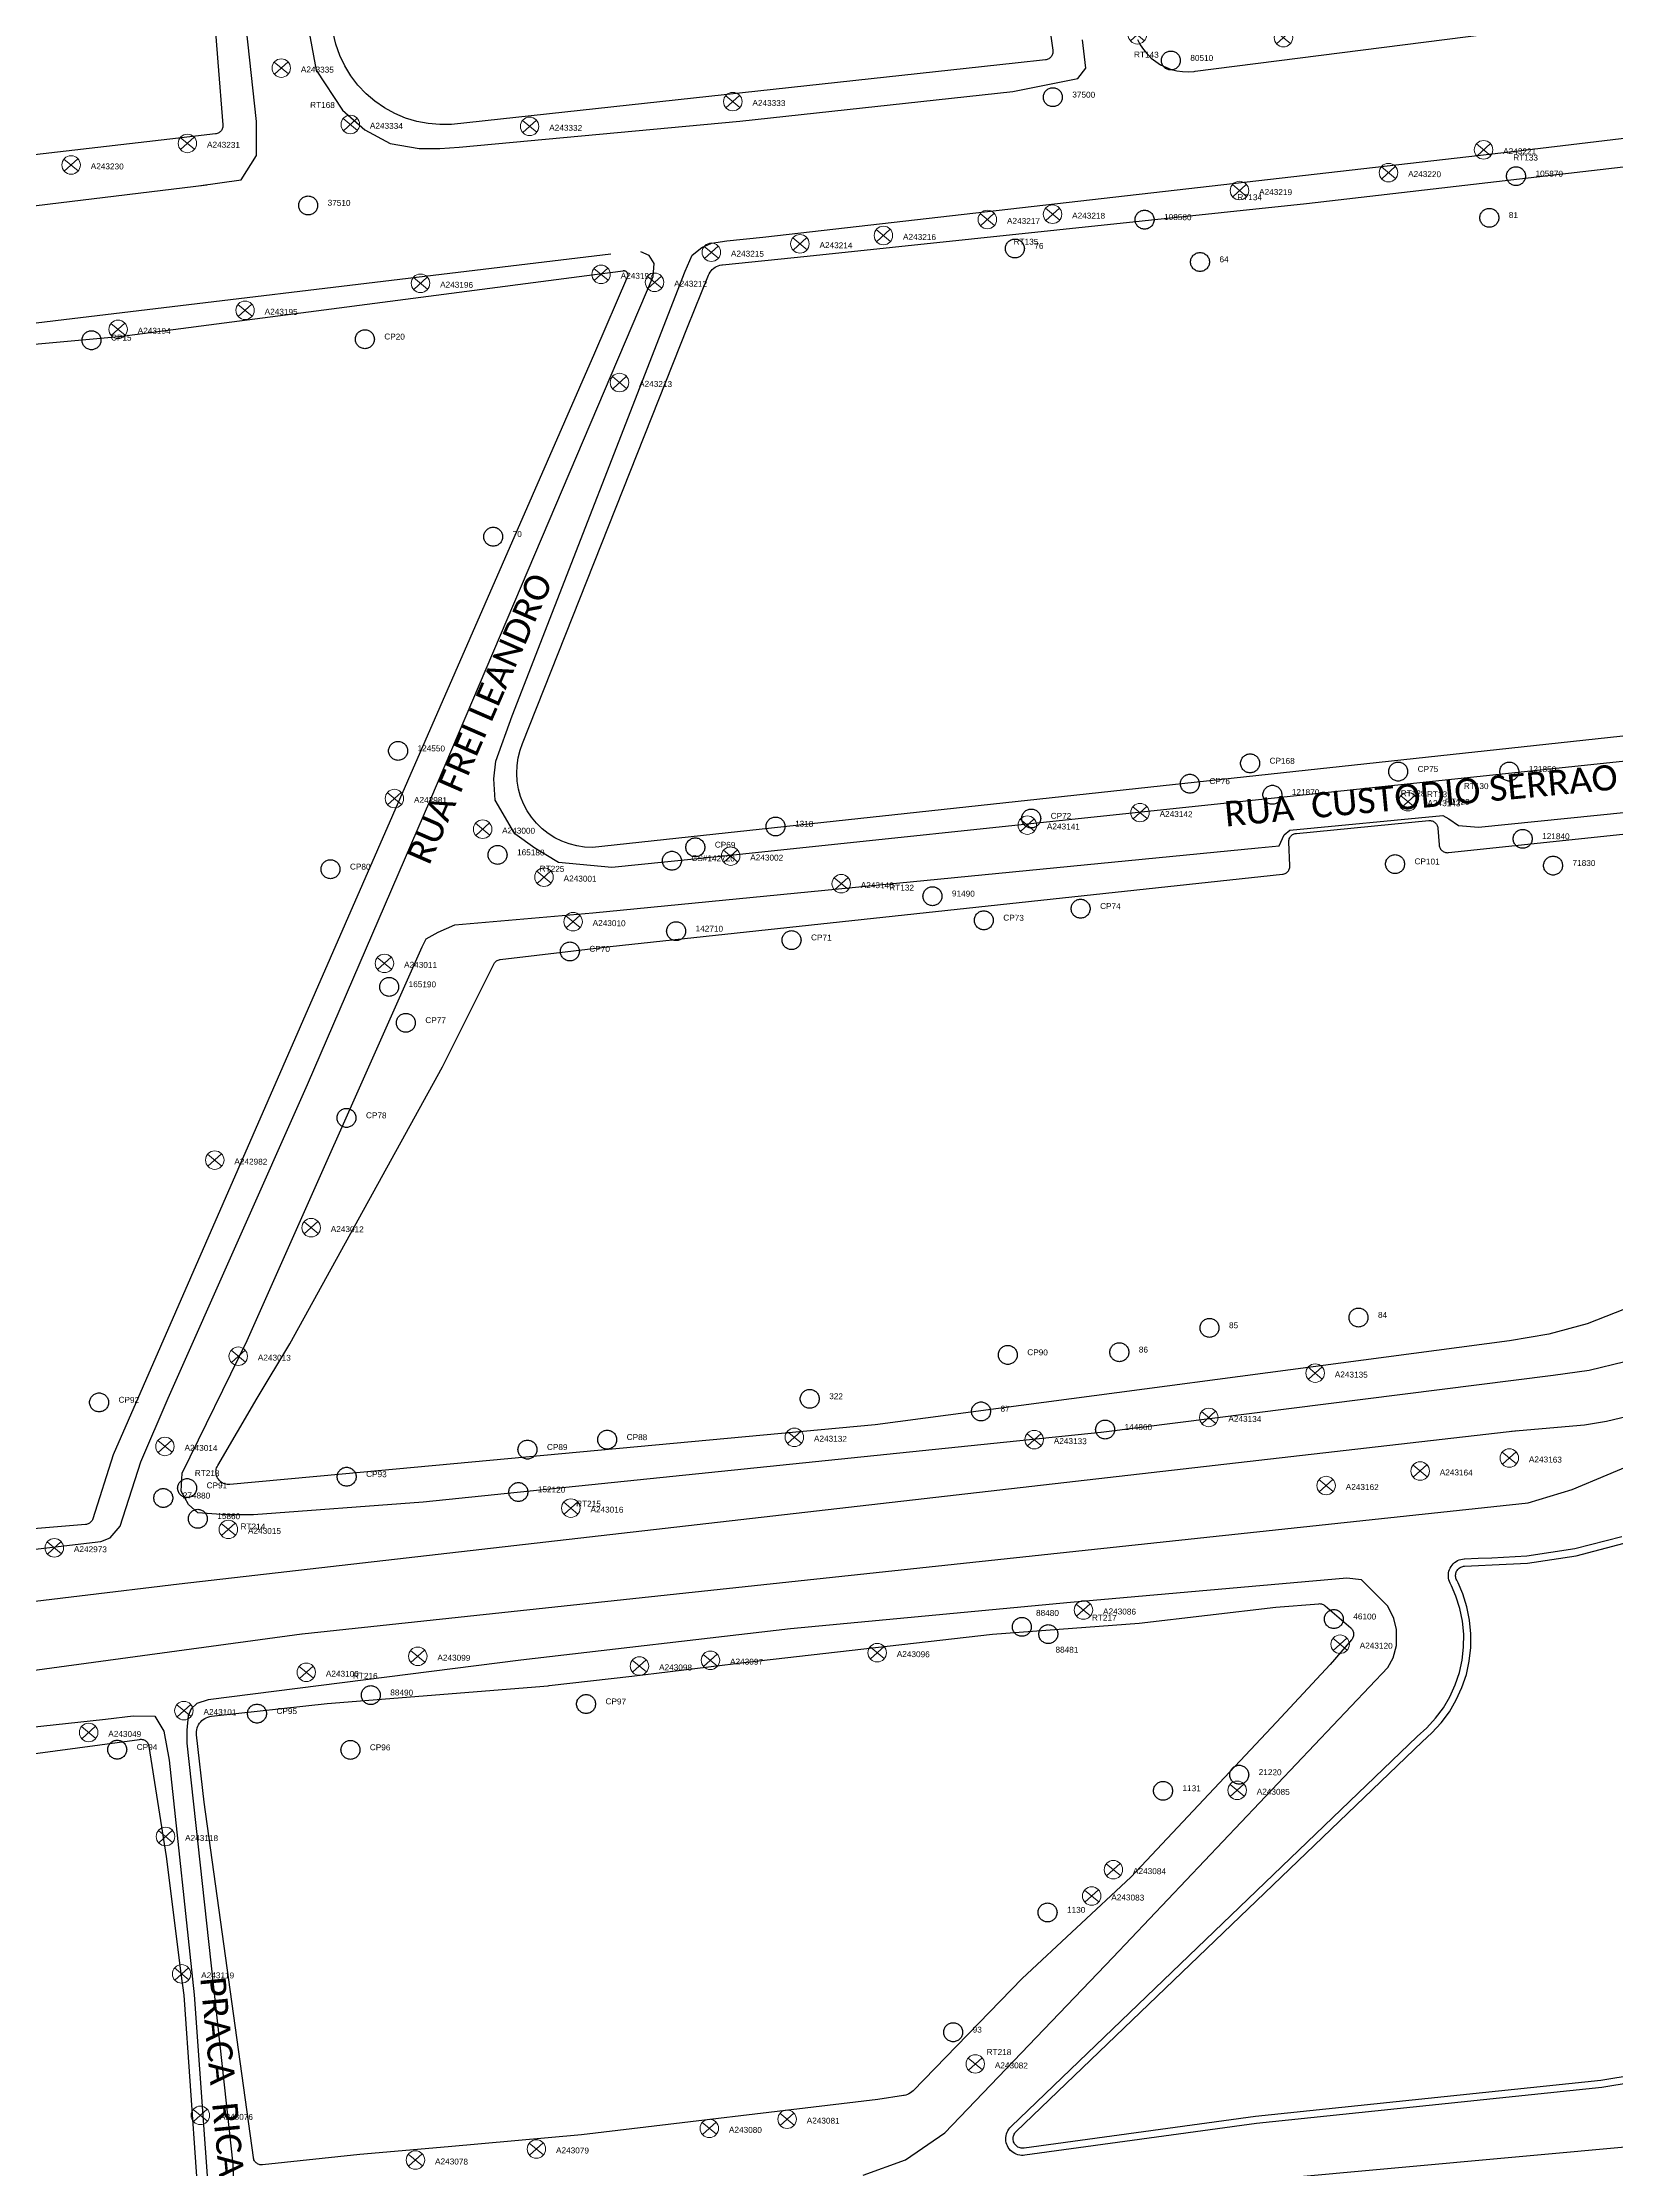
# Model space of a CAD drawing. Header units: millimetres. Extents: x 676447 to 689606, y 7455628 to 7463967.
# Drawn here: x 683839 to 684026, y 7459533 to 7459785.7 of the extents above; entities that cross this region are included whole.
import ezdxf

# ---------------------------------------------------------------- set-up
doc = ezdxf.new("R2010")
doc.units = ezdxf.units.MM
doc.header["$LTSCALE"] = 0.1
doc.header["$MEASUREMENT"] = 0
doc.linetypes.add('PHANTOM2', pattern=[1.25, 0.625, -0.125, 0.125, -0.125, 0.125, -0.125])
doc.layers.add('10.4-Postes', color=1, linetype='Continuous', lineweight=0)
for name, color, linetype in [('Caixas Subterrâneas', 5, 'Continuous'), ('LEGENDAS_INFRAESTRUTURAS', 7, 'Continuous'), ('MUB_MEIOFIO', 7, 'Continuous'), ('MUB_OBRA_ARTE', 7, 'Continuous'), ('MUB_QUADRAS', 7, 'Continuous'), ('MUB_SEGMENTO', 7, 'Continuous'), ('NOS_DE_INFRAESTRUTURA', 7, 'Continuous')]:
    doc.layers.add(name, color=color, linetype=linetype)
doc.styles.add('Legend', font='calibri.ttf')
doc.styles.get("Standard").update_dxf_attribs({"font": 'arial.ttf'})

# ---------------------------------------------------------------- blocks, each defined once
blk = doc.blocks.new('PTPT')
at = {"layer": '10.4-Postes', "color": 1, "linetype": 'PHANTOM2'}
for points in [[(-0.0000079, 0.0000104), (0.0000075, -0.000002)], [(0.000007, 0.0000109), (-0.0000074, -0.0000025)]]:
    blk.add_lwpolyline(points, dxfattribs=at)
at = {"layer": '10.4-Postes', "color": 1}
blk.add_circle((-0.0000002, 0.0000042), 0.00000987, dxfattribs=at)
blk = doc.blocks.new('MHMZ')
at = {"linetype": 'PHANTOM2'}
blk.add_circle((0, 0), 0.0000101, dxfattribs=at)

msp = doc.modelspace()

# ---------------------------------------------------------------- linework, layer by layer
at = {"layer": 'MUB_MEIOFIO', "color": 253, "linetype": 'Continuous'}
for points in [[(683857.54, 7459768.67), (683862.62, 7459769.4), (683864.45, 7459772.28), (683864.45, 7459776.31), (683860.59, 7459811.7), (683853.95, 7459888.79), (683852.71, 7459915.5), (683853.7, 7459927.96), (683860.59, 7459950.26), (683866.94, 7459969.92), (683870.85, 7459983.46), (683870.92, 7459991.43), (683866.02, 7459997.86), (683861.43, 7460000.84), (683853.33, 7460001.18), (683840.82, 7460000.48), (683825.53, 7459998.31)], [(683969.09, 7459786.05), (683969.41, 7459785.44), (683969.79, 7459784.87), (683970.23, 7459784.34), (683970.72, 7459783.85), (683971.26, 7459783.43), (683971.84, 7459783.06), (683972.46, 7459782.75), (683973.1, 7459782.51), (683973.77, 7459782.34), (683974.45, 7459782.24), (683975.14, 7459782.21), (683975.82, 7459782.26), (683975.94, 7459782.28), (684047.96, 7459791.49)], [(683870.69, 7459786.89), (683871.54, 7459782.41), (683874.66, 7459777.66), (683877.32, 7459775.32), (683880.31, 7459773.7), (683883.76, 7459773.11), (683886.23, 7459773.11), (683888.53, 7459773.26), (683921.84, 7459776.35), (683954.27, 7459779.87), (683961.99, 7459781.42), (683962.94, 7459782.65), (683962.56, 7459786.03)], [(684068.81, 7459704.72), (683919.95, 7459689.03), (683906.64, 7459687.66), (683900.33, 7459688.28), (683897.51, 7459689.99), (683895.14, 7459691.67), (683892.8, 7459695.69), (683892.65, 7459698.22), (683892.89, 7459700.31), (683894.8, 7459705.71), (683915.35, 7459758.52), (683916.19, 7459760.42), (683917.35, 7459761.36), (683918.48, 7459761.86), (683920.32, 7459762.14), (683924.58, 7459762.55), (684013.98, 7459772.79), (684014, 7459772.79), (684032.17, 7459774.98)], [(683781.49, 7459759.45), (683858.53, 7459768.79)], [(683906.52, 7459760.53), (683827.33, 7459751.06)], [(683827.34, 7459605.43), (683845.95, 7459607.58), (683847.06, 7459608.03), (683848.25, 7459609.43), (683850.7, 7459617.07), (683853.96, 7459624.64), (683870.51, 7459661.89), (683885.14, 7459695.82), (683911.55, 7459757.9), (683911.67, 7459759.44), (683911.1, 7459760.41), (683910.1, 7459760.81)], [(684026.97, 7459628.94), (684022.77, 7459627.9), (684018.49, 7459627.31), (683964.8, 7459620.53), (683964.74, 7459620.53), (683884.26, 7459612.27), (683864.09, 7459610.75), (683860.81, 7459610.75), (683857.47, 7459610.99), (683856.35, 7459611.98), (683855.48, 7459613.59), (683855.61, 7459615.7), (683863.35, 7459631.49), (683884.11, 7459678.25), (683884.61, 7459679.18), (683886.03, 7459679.98), (683888.01, 7459680.85), (683904.38, 7459682.27), (683983.45, 7459690.03), (683985.92, 7459690.25), (683986.52, 7459691.56), (683987.2, 7459692.13), (684005.36, 7459693.86), (684006.08, 7459693.44), (684007.23, 7459692.65), (684009.6, 7459692.47), (684041.33, 7459695.68)], [(684030.33, 7459623.14), (684024.82, 7459621.83), (684022.18, 7459621.43), (684013.51, 7459620.68)], [(684014.26, 7459620.74), (683855.27, 7459602.53), (683831.54, 7459599.66)], [(683805.44, 7459587.86), (683869.83, 7459596.64), (683869.87, 7459596.64), (684015.5, 7459612.19), (684020.72, 7459613.78), (684029.06, 7459617.27)], [(684078.33, 7459551.63), (684024.25, 7459542.71), (683983.22, 7459538.44), (683955.73, 7459534.66), (683955.52, 7459534.64), (683955.31, 7459534.64), (683955.1, 7459534.67), (683954.9, 7459534.72), (683954.7, 7459534.79), (683954.51, 7459534.88), (683954.33, 7459534.98), (683954.16, 7459535.11), (683954.01, 7459535.25), (683953.87, 7459535.41), (683953.75, 7459535.58), (683953.65, 7459535.77), (683953.57, 7459535.96), (683953.51, 7459536.16), (683953.47, 7459536.37), (683953.45, 7459536.58), (683953.46, 7459536.79), (683953.48, 7459536.99), (683953.53, 7459537.2), (683953.6, 7459537.39), (683953.69, 7459537.58), (683953.8, 7459537.76), (683953.92, 7459537.93), (683954.07, 7459538.08), (684002.32, 7459584.43), (684003.47, 7459585.45), (684004.51, 7459586.59), (684005.43, 7459587.82), (684006.21, 7459589.15), (684006.84, 7459590.55), (684007.33, 7459592.01), (684007.66, 7459593.51), (684007.84, 7459595.04), (684007.85, 7459596.58), (684007.7, 7459598.11), (684007.4, 7459599.62), (684006.93, 7459601.09), (684006.4, 7459602.32), (684006.24, 7459602.63), (684006.16, 7459602.82), (684006.09, 7459603.02), (684006.05, 7459603.22), (684006.03, 7459603.43), (684006.03, 7459603.64), (684006.05, 7459603.85), (684006.09, 7459604.05), (684006.16, 7459604.25), (684006.24, 7459604.44), (684006.35, 7459604.63), (684006.47, 7459604.79), (684006.61, 7459604.95), (684006.77, 7459605.09), (684006.94, 7459605.21), (684007.12, 7459605.32), (684007.31, 7459605.4), (684007.51, 7459605.47), (684007.71, 7459605.51), (684007.92, 7459605.53), (684007.94, 7459605.53), (684009.56, 7459605.6), (684011.18, 7459605.67), (684015.33, 7459605.87), (684021.05, 7459606.74), (684026.64, 7459608.2)], [(683936.49, 7459532.29), (683941.53, 7459534.12), (683946.22, 7459537.33), (683966.18, 7459558.16), (683998.82, 7459592.62), (683999.45, 7459593.78), (683999.86, 7459595.22), (683999.86, 7459597.13), (683999.55, 7459598.44), (683998.82, 7459599.91), (683995.69, 7459603.04), (683993.97, 7459603.25), (683961.14, 7459600.36), (683927.87, 7459597.2), (683895.84, 7459593.49), (683858.7, 7459588.78), (683857.36, 7459588.33), (683856.69, 7459587.71), (683856.34, 7459586.86), (683856.15, 7459585.17), (683856.18, 7459583.64), (683861.65, 7459533.59), (683861.8, 7459529.79)], [(683824.13, 7459584.07), (683846.5, 7459586.48)], [(683846.5, 7459586.48), (683849.8, 7459586.87), (683852.37, 7459586.83), (683853.45, 7459585.06), (683854.07, 7459581.6), (683857.05, 7459553.72), (683858.99, 7459526.69), (683858.09, 7459524.27), (683856.57, 7459523.03), (683854.56, 7459522.69), (683831.89, 7459520.52)], [(684043.54, 7459537.13), (683955.8, 7459529.12)]]:
    msp.add_lwpolyline(points, dxfattribs=at)
at = {"layer": 'MUB_MEIOFIO', "linetype": 'Continuous'}
for points in [[(683857.54, 7459768.67), (683862.62, 7459769.4), (683864.45, 7459772.28), (683864.45, 7459776.31), (683860.59, 7459811.7), (683853.95, 7459888.79), (683852.71, 7459915.5), (683853.7, 7459927.96), (683860.59, 7459950.26), (683866.94, 7459969.92), (683870.85, 7459983.46), (683870.92, 7459991.43), (683866.02, 7459997.86), (683861.43, 7460000.84), (683853.33, 7460001.18), (683840.82, 7460000.48), (683825.53, 7459998.31)], [(683969.09, 7459786.05), (683969.41, 7459785.44), (683969.79, 7459784.87), (683970.23, 7459784.34), (683970.72, 7459783.85), (683971.26, 7459783.43), (683971.84, 7459783.06), (683972.46, 7459782.75), (683973.1, 7459782.51), (683973.77, 7459782.34), (683974.45, 7459782.24), (683975.14, 7459782.21), (683975.82, 7459782.26), (683975.94, 7459782.28), (684047.96, 7459791.49)], [(683870.69, 7459786.89), (683871.54, 7459782.41), (683874.66, 7459777.66), (683877.32, 7459775.32), (683880.31, 7459773.7), (683883.76, 7459773.11), (683886.23, 7459773.11), (683888.53, 7459773.26), (683921.84, 7459776.35), (683954.27, 7459779.87), (683961.99, 7459781.42), (683962.94, 7459782.65), (683962.56, 7459786.03)], [(684068.81, 7459704.72), (683919.95, 7459689.03), (683906.64, 7459687.66), (683900.33, 7459688.28), (683897.51, 7459689.99), (683895.14, 7459691.67), (683892.8, 7459695.69), (683892.65, 7459698.22), (683892.89, 7459700.31), (683894.8, 7459705.71), (683915.35, 7459758.52), (683916.19, 7459760.42), (683917.35, 7459761.36), (683918.48, 7459761.86), (683920.32, 7459762.14), (683924.58, 7459762.55), (684013.98, 7459772.79), (684014, 7459772.79), (684032.17, 7459774.98)], [(683781.49, 7459759.45), (683858.53, 7459768.79)], [(683906.52, 7459760.53), (683827.33, 7459751.06)], [(683827.34, 7459605.43), (683845.95, 7459607.58), (683847.06, 7459608.03), (683848.25, 7459609.43), (683850.7, 7459617.07), (683853.96, 7459624.64), (683870.51, 7459661.89), (683885.14, 7459695.82), (683911.55, 7459757.9), (683911.67, 7459759.44), (683911.1, 7459760.41), (683910.1, 7459760.81)], [(684026.97, 7459628.94), (684022.77, 7459627.9), (684018.49, 7459627.31), (683964.8, 7459620.53), (683964.74, 7459620.53), (683884.26, 7459612.27), (683864.09, 7459610.75), (683860.81, 7459610.75), (683857.47, 7459610.99), (683856.35, 7459611.98), (683855.48, 7459613.59), (683855.61, 7459615.7), (683863.35, 7459631.49), (683884.11, 7459678.25), (683884.61, 7459679.18), (683886.03, 7459679.98), (683888.01, 7459680.85), (683904.38, 7459682.27), (683983.45, 7459690.03), (683985.92, 7459690.25), (683986.52, 7459691.56), (683987.2, 7459692.13), (684005.36, 7459693.86), (684006.08, 7459693.44), (684007.23, 7459692.65), (684009.6, 7459692.47), (684041.33, 7459695.68)], [(684030.33, 7459623.14), (684024.82, 7459621.83), (684022.18, 7459621.43), (684013.51, 7459620.68)], [(684014.26, 7459620.74), (683855.27, 7459602.53), (683831.54, 7459599.66)], [(683805.44, 7459587.86), (683869.83, 7459596.64), (683869.87, 7459596.64), (684015.5, 7459612.19), (684020.72, 7459613.78), (684029.06, 7459617.27)], [(684078.33, 7459551.63), (684024.25, 7459542.71), (683983.22, 7459538.44), (683955.73, 7459534.66), (683955.52, 7459534.64), (683955.31, 7459534.64), (683955.1, 7459534.67), (683954.9, 7459534.72), (683954.7, 7459534.79), (683954.51, 7459534.88), (683954.33, 7459534.98), (683954.16, 7459535.11), (683954.01, 7459535.25), (683953.87, 7459535.41), (683953.75, 7459535.58), (683953.65, 7459535.77), (683953.57, 7459535.96), (683953.51, 7459536.16), (683953.47, 7459536.37), (683953.45, 7459536.58), (683953.46, 7459536.79), (683953.48, 7459536.99), (683953.53, 7459537.2), (683953.6, 7459537.39), (683953.69, 7459537.58), (683953.8, 7459537.76), (683953.92, 7459537.93), (683954.07, 7459538.08), (684002.32, 7459584.43), (684003.47, 7459585.45), (684004.51, 7459586.59), (684005.43, 7459587.82), (684006.21, 7459589.15), (684006.84, 7459590.55), (684007.33, 7459592.01), (684007.66, 7459593.51), (684007.84, 7459595.04), (684007.85, 7459596.58), (684007.7, 7459598.11), (684007.4, 7459599.62), (684006.93, 7459601.09), (684006.4, 7459602.32), (684006.24, 7459602.63), (684006.16, 7459602.82), (684006.09, 7459603.02), (684006.05, 7459603.22), (684006.03, 7459603.43), (684006.03, 7459603.64), (684006.05, 7459603.85), (684006.09, 7459604.05), (684006.16, 7459604.25), (684006.24, 7459604.44), (684006.35, 7459604.63), (684006.47, 7459604.79), (684006.61, 7459604.95), (684006.77, 7459605.09), (684006.94, 7459605.21), (684007.12, 7459605.32), (684007.31, 7459605.4), (684007.51, 7459605.47), (684007.71, 7459605.51), (684007.92, 7459605.53), (684007.94, 7459605.53), (684009.56, 7459605.6), (684011.18, 7459605.67), (684015.33, 7459605.87), (684021.05, 7459606.74), (684026.64, 7459608.2)], [(683936.49, 7459532.29), (683941.53, 7459534.12), (683946.22, 7459537.33), (683966.18, 7459558.16), (683998.82, 7459592.62), (683999.45, 7459593.78), (683999.86, 7459595.22), (683999.86, 7459597.13), (683999.55, 7459598.44), (683998.82, 7459599.91), (683995.69, 7459603.04), (683993.97, 7459603.25), (683961.14, 7459600.36), (683927.87, 7459597.2), (683895.84, 7459593.49), (683858.7, 7459588.78), (683857.36, 7459588.33), (683856.69, 7459587.71), (683856.34, 7459586.86), (683856.15, 7459585.17), (683856.18, 7459583.64), (683861.65, 7459533.59), (683861.8, 7459529.79)], [(683824.13, 7459584.07), (683846.5, 7459586.48)], [(683846.5, 7459586.48), (683849.8, 7459586.87), (683852.37, 7459586.83), (683853.45, 7459585.06), (683854.07, 7459581.6), (683857.05, 7459553.72), (683858.99, 7459526.69), (683858.09, 7459524.27), (683856.57, 7459523.03), (683854.56, 7459522.69), (683831.89, 7459520.52)], [(684043.54, 7459537.13), (683955.8, 7459529.12)]]:
    msp.add_lwpolyline(points, dxfattribs=at)
at = {"layer": 'MUB_OBRA_ARTE', "linetype": 'Continuous'}
msp.add_lwpolyline([(684078.12, 7459552.47), (684024.14, 7459543.56), (683983.12, 7459539.29), (683955.63, 7459535.51), (683955.48, 7459535.5), (683955.37, 7459535.5), (683955.27, 7459535.51), (683955.15, 7459535.54), (683955.03, 7459535.59), (683954.9, 7459535.64), (683954.8, 7459535.7), (683954.72, 7459535.77), (683954.63, 7459535.85), (683954.55, 7459535.94), (683954.48, 7459536.03), (683954.43, 7459536.14), (683954.38, 7459536.25), (683954.35, 7459536.36), (683954.32, 7459536.49), (683954.31, 7459536.6), (683954.32, 7459536.73), (683954.33, 7459536.85), (683954.35, 7459536.95), (683954.39, 7459537.06), (683954.45, 7459537.17), (683954.52, 7459537.29), (683954.58, 7459537.37), (683954.67, 7459537.47), (684002.9, 7459583.8), (684004.07, 7459584.84), (684005.17, 7459586.04), (684006.15, 7459587.34), (684006.97, 7459588.76), (684007.64, 7459590.24), (684008.16, 7459591.78), (684008.51, 7459593.37), (684008.7, 7459594.99), (684008.71, 7459596.62), (684008.55, 7459598.24), (684008.23, 7459599.84), (684007.74, 7459601.39), (684007.18, 7459602.69), (684007.02, 7459602.99), (684006.96, 7459603.13), (684006.92, 7459603.25), (684006.9, 7459603.35), (684006.89, 7459603.47), (684006.89, 7459603.6), (684006.9, 7459603.72), (684006.92, 7459603.82), (684006.96, 7459603.94), (684007.01, 7459604.06), (684007.07, 7459604.16), (684007.14, 7459604.25), (684007.22, 7459604.34), (684007.3, 7459604.41), (684007.41, 7459604.49), (684007.51, 7459604.55), (684007.62, 7459604.6), (684007.74, 7459604.64), (684007.84, 7459604.66), (684007.96, 7459604.67), (684009.6, 7459604.74), (684011.22, 7459604.81), (684015.42, 7459605.01), (684021.22, 7459605.9), (684026.9, 7459607.38)], dxfattribs=at)
at = {"layer": 'MUB_QUADRAS', "linetype": 'Continuous'}
for points in [[(683850.41, 7459904.11), (683859.86, 7459783.38), (683860.45, 7459775.91), (683860.46, 7459775.84), (683860.45, 7459775.74), (683860.44, 7459775.63), (683860.41, 7459775.53), (683860.37, 7459775.44), (683860.33, 7459775.34), (683860.27, 7459775.25), (683860.21, 7459775.17), (683860.13, 7459775.1), (683860.05, 7459775.03), (683859.96, 7459774.97), (683859.87, 7459774.92), (683859.77, 7459774.89), (683859.67, 7459774.86), (683859.57, 7459774.84), (683854.13, 7459774.22), (683783.98, 7459766.08)], [(683958.55, 7459788.15), (683959.04, 7459784.77), (683959.05, 7459784.74), (683959.05, 7459784.64), (683959.05, 7459784.53), (683959.03, 7459784.43), (683959, 7459784.33), (683958.97, 7459784.23), (683958.92, 7459784.13), (683958.86, 7459784.05), (683958.8, 7459783.97), (683958.72, 7459783.89), (683958.64, 7459783.82), (683958.56, 7459783.77), (683958.46, 7459783.72), (683958.37, 7459783.68), (683958.26, 7459783.65), (683958.16, 7459783.64), (683954.58, 7459783.24), (683887.62, 7459775.97), (683886.23, 7459775.94), (683884.85, 7459776.06), (683883.48, 7459776.31), (683882.15, 7459776.71), (683880.86, 7459777.25), (683879.65, 7459777.92), (683878.5, 7459778.71), (683877.45, 7459779.61), (683876.49, 7459780.62), (683875.65, 7459781.73), (683874.93, 7459782.92), (683874.33, 7459784.17), (683873.87, 7459785.49), (683873.55, 7459786.84)], [(683895.35, 7459698.85), (683895.39, 7459699.78), (683895.52, 7459700.7), (683895.75, 7459701.6), (683896.04, 7459702.39), (683915.66, 7459751.89), (683918.13, 7459758.04), (683918.22, 7459758.23), (683918.32, 7459758.41), (683918.45, 7459758.58), (683918.59, 7459758.73), (683918.75, 7459758.87), (683918.92, 7459758.99), (683919.1, 7459759.09), (683919.3, 7459759.17), (683919.5, 7459759.23), (683919.7, 7459759.27), (683919.78, 7459759.28), (683929.87, 7459760.31), (683989.16, 7459766.58), (684026.77, 7459770.93)], [(683835.45, 7459749.62), (683848.1, 7459750.78), (683848.16, 7459750.78), (683903.68, 7459758.02), (683907.99, 7459758.58), (683908.04, 7459758.59), (683908.1, 7459758.59), (683908.15, 7459758.58), (683908.2, 7459758.57), (683908.25, 7459758.55), (683908.3, 7459758.53), (683908.34, 7459758.5), (683908.38, 7459758.47), (683908.42, 7459758.43), (683908.45, 7459758.39), (683908.48, 7459758.35), (683908.51, 7459758.3), (683908.53, 7459758.26), (683908.54, 7459758.21), (683908.55, 7459758.15), (683908.56, 7459758.1), (683908.56, 7459758.05), (683908.55, 7459758), (683908.54, 7459757.95), (683908.52, 7459757.9), (683908.51, 7459757.89), (683904.59, 7459748.8), (683847.41, 7459617.89), (683845, 7459610.27), (683844.96, 7459610.18), (683844.91, 7459610.08), (683844.85, 7459610), (683844.78, 7459609.92), (683844.7, 7459609.84), (683844.62, 7459609.78), (683844.53, 7459609.73), (683844.44, 7459609.68), (683844.34, 7459609.65), (683844.24, 7459609.62), (683844.13, 7459609.61), (683836.06, 7459608.95)], [(684043.61, 7459705.12), (683904.34, 7459690.07), (683903.42, 7459690.11), (683902.49, 7459690.24), (683901.59, 7459690.47), (683900.72, 7459690.8), (683899.89, 7459691.21), (683899.1, 7459691.7), (683898.37, 7459692.28), (683897.71, 7459692.93), (683897.11, 7459693.65), (683896.6, 7459694.42), (683896.16, 7459695.24), (683895.82, 7459696.11), (683895.57, 7459697), (683895.41, 7459697.92), (683895.35, 7459698.85)], [(683859.63, 7459615.87), (683859.64, 7459616.03), (683859.67, 7459616.18), (683859.71, 7459616.33), (683859.77, 7459616.48), (683859.84, 7459616.61), (683864.51, 7459624.64), (683868.39, 7459631.08), (683886.53, 7459664.01), (683892.62, 7459676.19), (683892.67, 7459676.28), (683892.73, 7459676.36), (683892.8, 7459676.44), (683892.88, 7459676.51), (683892.96, 7459676.57), (683893.05, 7459676.63), (683893.15, 7459676.67), (683893.25, 7459676.7), (683893.35, 7459676.73), (683893.4, 7459676.73), (683906.45, 7459678.27), (683986.32, 7459686.87), (683986.42, 7459686.89), (683986.52, 7459686.91), (683986.62, 7459686.95), (683986.71, 7459687), (683986.8, 7459687.06), (683986.88, 7459687.12), (683986.96, 7459687.2), (683987.02, 7459687.28), (683987.08, 7459687.37), (683987.13, 7459687.46), (683987.16, 7459687.56), (683987.19, 7459687.66), (683987.21, 7459687.76), (683987.21, 7459687.87), (683987.21, 7459687.91), (683987.07, 7459690.69), (683987.07, 7459690.79), (683987.08, 7459690.89), (683987.1, 7459691), (683987.13, 7459691.1), (683987.18, 7459691.19), (683987.23, 7459691.28), (683987.29, 7459691.37), (683987.36, 7459691.44), (683987.44, 7459691.51), (683987.52, 7459691.58), (683987.61, 7459691.63), (683987.71, 7459691.67), (683987.81, 7459691.7), (683987.91, 7459691.72), (683987.97, 7459691.73), (684003.69, 7459693.25), (684003.79, 7459693.26), (684003.89, 7459693.25), (684004, 7459693.23), (684004.1, 7459693.2), (684004.2, 7459693.17), (684004.29, 7459693.12), (684004.38, 7459693.06), (684004.46, 7459692.99), (684004.53, 7459692.92), (684004.6, 7459692.84), (684004.65, 7459692.75), (684004.7, 7459692.66), (684004.73, 7459692.56), (684004.76, 7459692.46), (684004.78, 7459692.35), (684004.78, 7459692.33), (684004.93, 7459690.36), (684004.94, 7459690.25), (684004.97, 7459690.15), (684005, 7459690.05), (684005.05, 7459689.96), (684005.1, 7459689.87), (684005.17, 7459689.78), (684005.24, 7459689.71), (684005.32, 7459689.64), (684005.4, 7459689.58), (684005.5, 7459689.53), (684005.59, 7459689.49), (684005.69, 7459689.46), (684005.8, 7459689.44), (684005.9, 7459689.43), (684006, 7459689.44), (684006.03, 7459689.44), (684065.89, 7459695.74)], [(684026.95, 7459635.19), (684022.53, 7459633.46), (684017.95, 7459632.21), (684013.27, 7459631.44), (683937.93, 7459621.47), (683874.62, 7459615.6), (683861.27, 7459614.36), (683861.11, 7459614.35), (683860.96, 7459614.36), (683860.8, 7459614.39), (683860.65, 7459614.43), (683860.51, 7459614.49), (683860.37, 7459614.56), (683860.24, 7459614.65), (683860.11, 7459614.75), (683860, 7459614.86), (683859.91, 7459614.99), (683859.82, 7459615.12), (683859.75, 7459615.26), (683859.7, 7459615.41), (683859.66, 7459615.56), (683859.64, 7459615.71), (683859.63, 7459615.87)], [(684078.12, 7459552.47), (684024.14, 7459543.56), (683983.12, 7459539.29), (683955.63, 7459535.51), (683955.48, 7459535.5), (683955.37, 7459535.5), (683955.27, 7459535.51), (683955.15, 7459535.54), (683955.03, 7459535.59), (683954.9, 7459535.64), (683954.8, 7459535.7), (683954.72, 7459535.77), (683954.63, 7459535.85), (683954.55, 7459535.94), (683954.48, 7459536.03), (683954.43, 7459536.14), (683954.38, 7459536.25), (683954.35, 7459536.36), (683954.32, 7459536.49), (683954.31, 7459536.6), (683954.32, 7459536.73), (683954.33, 7459536.85), (683954.35, 7459536.95), (683954.39, 7459537.06), (683954.45, 7459537.17), (683954.52, 7459537.29), (683954.58, 7459537.37), (683954.67, 7459537.47), (684002.9, 7459583.8), (684004.07, 7459584.84), (684005.17, 7459586.04), (684006.15, 7459587.34), (684006.97, 7459588.76), (684007.64, 7459590.24), (684008.16, 7459591.78), (684008.51, 7459593.37), (684008.7, 7459594.99), (684008.71, 7459596.62), (684008.55, 7459598.24), (684008.23, 7459599.84), (684007.74, 7459601.39), (684007.18, 7459602.69), (684007.02, 7459602.99), (684006.96, 7459603.13), (684006.92, 7459603.25), (684006.9, 7459603.35), (684006.89, 7459603.47), (684006.89, 7459603.6), (684006.9, 7459603.72), (684006.92, 7459603.82), (684006.96, 7459603.94), (684007.01, 7459604.06), (684007.07, 7459604.16), (684007.14, 7459604.25), (684007.22, 7459604.34), (684007.3, 7459604.41), (684007.41, 7459604.49), (684007.51, 7459604.55), (684007.62, 7459604.6), (684007.74, 7459604.64), (684007.84, 7459604.66), (684007.96, 7459604.67), (684009.6, 7459604.74), (684011.22, 7459604.81), (684015.42, 7459605.01), (684021.22, 7459605.9), (684026.9, 7459607.38)], [(683857.32, 7459584.61), (683857.31, 7459584.82), (683857.32, 7459585.03), (683857.35, 7459585.23), (683857.4, 7459585.44), (683857.48, 7459585.63), (683857.57, 7459585.82), (683857.68, 7459586), (683857.82, 7459586.16), (683857.96, 7459586.31), (683858.12, 7459586.44), (683858.3, 7459586.56), (683858.48, 7459586.65), (683858.68, 7459586.73), (683858.88, 7459586.79), (683859.09, 7459586.82), (683872.84, 7459588.34), (683899.09, 7459590.46), (683899.21, 7459590.48), (683909.03, 7459591.58), (683922.67, 7459593.27), (683951.86, 7459596.57), (683969.28, 7459597.89), (683985.52, 7459599.77), (683990.63, 7459600.2), (683990.73, 7459600.21), (683990.84, 7459600.2), (683990.94, 7459600.18), (683991.04, 7459600.15), (683991.14, 7459600.11), (683991.23, 7459600.06), (683991.32, 7459600), (683991.37, 7459599.96), (683994.42, 7459597.32), (683994.5, 7459597.24), (683994.56, 7459597.16), (683994.62, 7459597.08), (683994.67, 7459596.99), (683994.71, 7459596.89), (683994.74, 7459596.79), (683994.76, 7459596.68), (683994.77, 7459596.58), (683994.76, 7459596.48), (683994.75, 7459596.37), (683994.72, 7459596.27), (683994.69, 7459596.17), (683994.64, 7459596.08), (683994.59, 7459595.99), (683994.52, 7459595.9), (683991.98, 7459592.99), (683985.59, 7459586.12), (683968.31, 7459567.71), (683955.41, 7459555.67), (683942.45, 7459542.34), (683942.3, 7459542.2), (683942.13, 7459542.07), (683941.95, 7459541.96), (683941.76, 7459541.87), (683941.56, 7459541.81), (683941.36, 7459541.76), (683941.31, 7459541.75), (683938.27, 7459541.31), (683903.03, 7459537.09), (683887.21, 7459535.68), (683876.72, 7459534.74), (683865.16, 7459533.52), (683865.06, 7459533.52), (683864.95, 7459533.52), (683864.85, 7459533.54), (683864.75, 7459533.56), (683864.65, 7459533.6), (683864.56, 7459533.65), (683864.47, 7459533.71), (683864.39, 7459533.77), (683864.31, 7459533.85), (683864.25, 7459533.93), (683864.19, 7459534.02), (683864.14, 7459534.11), (683864.11, 7459534.21), (683864.08, 7459534.31), (683864.07, 7459534.38), (683858.22, 7459576.62), (683857.32, 7459584.61)], [(683801.6, 7459577.48), (683850.55, 7459584.08), (683850.65, 7459584.09), (683850.76, 7459584.09), (683850.86, 7459584.07), (683850.97, 7459584.05), (683851.06, 7459584.01), (683851.16, 7459583.97), (683851.25, 7459583.91), (683851.33, 7459583.85), (683851.41, 7459583.78), (683851.48, 7459583.7), (683851.54, 7459583.61), (683851.59, 7459583.52), (683851.63, 7459583.42), (683851.66, 7459583.32), (683851.67, 7459583.24), (683853.73, 7459570.16), (683855.44, 7459556.26), (683855.8, 7459553.69), (683857.32, 7459532.15)]]:
    msp.add_lwpolyline(points, dxfattribs=at)

# ---------------------------------------------------------------- block references
at = {"layer": 'Caixas Subterrâneas', "color": 40}
for p, xscale, yscale, zscale, rotation in [((683973.06, 7459783.56), 111319.4907932736, 111319.4907932736, 111319.4907932736, 359.299813960995), ((683959.04, 7459779.2), 111319.4907932735, 111319.4907932735, 111319.4907932735, 359.2998659553455), ((684014.06, 7459769.82), 111319.4907932735, 111319.4907932735, 111319.4907932735, 359.299653779811), ((683870.58, 7459766.34), 111319.4907932736, 111319.4907932736, 111319.4907932736, 359.3001984526911), ((683969.94, 7459764.65), 111319.4907932736, 111319.4907932736, 111319.4907932736, 359.2998200167003), ((684010.89, 7459764.87), 111319.4907932736, 111319.4907932736, 111319.4907932736, 359.2996643369223), ((683954.53, 7459761.22), 111319.4907932736, 111319.4907932736, 111319.4907932736, 359.2998775568179), ((683976.52, 7459759.62), 111319.4907932736, 111319.4907932736, 111319.4907932736, 359.2997934517077), ((683844.84, 7459750.32), 111319.4907932735, 111319.4907932735, 111319.4907932735, 359.3002914391062), ((683877.32, 7459750.44), 111319.4907932736, 111319.4907932736, 111319.4907932736, 359.3001679559932), ((683892.56, 7459726.98), 111319.4907932736, 111319.4907932736, 111319.4907932736, 359.3001027719329), ((683881.26, 7459701.53), 111319.4907932736, 111319.4907932736, 111319.4907932736, 359.300137948086), ((683982.47, 7459700.05), 111319.4907932735, 111319.4907932735, 111319.4907932735, 359.2997525133914), ((684000.06, 7459699.07), 111319.4907932736, 111319.4907932736, 111319.4907932736, 359.2996853358593), ((684013.26, 7459699.07), 111319.4907932736, 111319.4907932736, 111319.4907932736, 359.2996351106515), ((683975.32, 7459697.63), 111319.4907932736, 111319.4907932736, 111319.4907932736, 359.2997789890492), ((683985.12, 7459696.32), 111319.4907932736, 111319.4907932736, 111319.4907932736, 359.2997413214105), ((683956.47, 7459693.5), 111319.4907932736, 111319.4907932736, 111319.4907932736, 359.2998494013859), ((683926.1, 7459692.55), 111319.4907932735, 111319.4907932735, 111319.4907932735, 359.2999646459339), ((684014.85, 7459691.08), 111319.4907932736, 111319.4907932736, 111319.4907932736, 359.2996266310248), ((683893.08, 7459689.17), 111319.4907932735, 111319.4907932735, 111319.4907932735, 359.3000892035735), ((683913.79, 7459688.48), 111319.4907932736, 111319.4907932736, 111319.4907932736, 359.3000102056426), ((683916.57, 7459690.07), 111319.4907932736, 111319.4907932736, 111319.4907932736, 359.300000123008), ((683999.69, 7459688.08), 111319.4907932736, 111319.4907932736, 111319.4907932736, 359.2996833765056), ((683873.23, 7459687.47), 111319.4907932736, 111319.4907932736, 111319.4907932736, 359.3001641565142), ((684018.46, 7459687.9), 111319.4907932736, 111319.4907932736, 111319.4907932736, 359.299611903078), ((683944.74, 7459684.26), 111319.4907932735, 111319.4907932735, 111319.4907932735, 359.2998912070053), ((683950.84, 7459681.4), 111319.4907932736, 111319.4907932736, 111319.4907932736, 359.2998671118094), ((683962.34, 7459682.78), 111319.4907932736, 111319.4907932736, 111319.4907932736, 359.2998237907615), ((683914.29, 7459680.11), 111319.4907932736, 111319.4907932736, 111319.4907932736, 359.3000057286184), ((683928, 7459679.05), 111319.4907932736, 111319.4907932736, 111319.4907932736, 359.2999532499953), ((683901.67, 7459677.7), 111319.4907932736, 111319.4907932736, 111319.4907932736, 359.3000530117633), ((683880.2, 7459673.49), 111319.4907932735, 111319.4907932735, 111319.4907932735, 359.3001333838031), ((683882.18, 7459669.22), 111319.4907932735, 111319.4907932735, 111319.4907932735, 359.3001245304962), ((683875.13, 7459657.92), 111319.4907932736, 111319.4907932736, 111319.4907932736, 359.3001478843811), ((683977.65, 7459632.97), 111319.4907932736, 111319.4907932736, 111319.4907932736, 359.2997502572073), ((683995.35, 7459634.2), 111319.4907932736, 111319.4907932736, 111319.4907932736, 359.2996833266405), ((683966.94, 7459630.08), 111319.4907932736, 111319.4907932736, 111319.4907932736, 359.2997901272768), ((683953.69, 7459629.76), 111319.4907932736, 111319.4907932736, 111319.4907932736, 359.2998404175136), ((683845.74, 7459624.12), 111319.4907932736, 111319.4907932736, 111319.4907932736, 359.3002492982086), ((683930.16, 7459624.54), 111319.4907932736, 111319.4907932736, 111319.4907932736, 359.2999283090632), ((683950.51, 7459623.05), 111319.4907932736, 111319.4907932736, 111319.4907932736, 359.2998504469882), ((683965.25, 7459620.89), 111319.4907932736, 111319.4907932736, 111319.4907932736, 359.2997937483525), ((683896.63, 7459618.51), 111319.4907932735, 111319.4907932735, 111319.4907932735, 359.3000539973584), ((683906.1, 7459619.69), 111319.4907932735, 111319.4907932735, 111319.4907932735, 359.3000183511439), ((683875.15, 7459615.29), 111319.4907932736, 111319.4907932736, 111319.4907932736, 359.3001347372565), ((683853.37, 7459612.76), 111319.4907932736, 111319.4907932736, 111319.4907932736, 359.3002168082918), ((683856.2, 7459613.94), 111319.4907932736, 111319.4907932736, 111319.4907932736, 359.3002063840137), ((683895.55, 7459613.47), 111319.4907932736, 111319.4907932736, 111319.4907932736, 359.3000565830713), ((683857.47, 7459610.29), 111319.4907932735, 111319.4907932735, 111319.4907932735, 359.3002004598113), ((683955.36, 7459597.45), 111319.4907932735, 111319.4907932735, 111319.4907932735, 359.299824139957), ((683992.42, 7459598.38), 111319.4907932736, 111319.4907932736, 111319.4907932736, 359.2996834718087), ((683958.5, 7459596.59), 111319.4907932736, 111319.4907932736, 111319.4907932736, 359.2998119316929), ((683864.5, 7459587.14), 111319.4907932736, 111319.4907932736, 111319.4907932736, 359.3001665914036), ((683878.02, 7459589.34), 111319.4907932735, 111319.4907932735, 111319.4907932735, 359.3001158476083), ((683903.59, 7459588.28), 111319.4907932736, 111319.4907932736, 111319.4907932736, 359.3000182638426), ((683847.9, 7459582.86), 111319.4907932736, 111319.4907932736, 111319.4907932736, 359.3002284210146), ((683875.6, 7459582.83), 111319.4907932736, 111319.4907932736, 111319.4907932736, 359.3001230761934), ((683981.18, 7459579.88), 111319.4907932735, 111319.4907932735, 111319.4907932735, 359.2997205537735), ((683972.13, 7459577.97), 111319.4907932735, 111319.4907932735, 111319.4907932735, 54.29975439570957), ((683958.41, 7459563.52), 111319.4907932736, 111319.4907932736, 111319.4907932736, 48.29980212726679), ((683947.2, 7459549.28), 111319.4907932736, 111319.4907932736, 111319.4907932736, 359.2998404139385)]:
    msp.add_blockref('MHMZ', p, dxfattribs=dict(at, xscale=xscale, yscale=yscale, zscale=zscale, rotation=rotation))
at = {"layer": 'NOS_DE_INFRAESTRUTURA', "color": 1}
for p, xscale, yscale, zscale, rotation in [((683969.1, 7459786.15), 111319.4907932736, 111319.4907932736, 111319.4907932736, 359.2998297932363), ((683986.45, 7459785.81), 111319.4907932736, 111319.4907932736, 111319.4907932736, 359.2997637290205), ((683867.4, 7459782.19), 111319.4907932736, 111319.4907932736, 111319.4907932736, 359.3002153937594), ((683921.04, 7459778.21), 111319.4907932735, 111319.4907932735, 111319.4907932735, 359.3000101536645), ((683875.6, 7459775.49), 111319.4907932736, 111319.4907932736, 111319.4907932736, 359.3001821761766), ((683896.9, 7459775.27), 111319.4907932735, 111319.4907932735, 111319.4907932735, 359.3001010705795), ((683856.25, 7459773.24), 111319.4907932735, 111319.4907932735, 111319.4907932735, 359.3002550721607), ((684010.22, 7459772.48), 111319.4907932736, 111319.4907932736, 111319.4907932736, 359.2996692356218), ((683842.44, 7459770.68), 111319.4907932736, 111319.4907932736, 111319.4907932736, 359.3003067993369), ((683998.93, 7459769.77), 111319.4907932735, 111319.4907932735, 111319.4907932735, 359.2997113236943), ((683981.23, 7459767.64), 111319.4907932736, 111319.4907932736, 111319.4907932736, 359.2997780050143), ((683951.28, 7459764.2), 111319.4907932735, 111319.4907932735, 111319.4907932735, 359.2998908611261), ((683959.02, 7459764.83), 111319.4907932736, 111319.4907932736, 111319.4907932736, 359.2998616049736), ((683929.01, 7459761.31), 111319.4907932736, 111319.4907932736, 111319.4907932736, 359.2999746792699), ((683938.93, 7459762.3), 111319.4907932735, 111319.4907932735, 111319.4907932735, 359.29993724789), ((683918.49, 7459760.31), 111319.4907932735, 111319.4907932735, 111319.4907932735, 359.3000143733392), ((683883.94, 7459756.62), 111319.4907932736, 111319.4907932736, 111319.4907932736, 359.3001446429525), ((683905.39, 7459757.68), 111319.4907932736, 111319.4907932736, 111319.4907932736, 359.3000633934309), ((683911.74, 7459756.74), 111319.4907932735, 111319.4907932735, 111319.4907932735, 359.3000389375917), ((683863.1, 7459753.41), 111319.4907932735, 111319.4907932735, 111319.4907932735, 359.3002229416353), ((683848.02, 7459751.15), 111319.4907932736, 111319.4907932736, 111319.4907932736, 359.3002795853946), ((683907.58, 7459744.83), 111319.4907932736, 111319.4907932736, 111319.4907932736, 359.3000511395623), ((683880.84, 7459695.4), 111319.4907932735, 111319.4907932735, 111319.4907932735, 359.3001376634087), ((683969.41, 7459693.73), 111319.4907932735, 111319.4907932735, 111319.4907932735, 359.2998002780541), ((684001.23, 7459695.02), 111319.4907932736, 111319.4907932736, 111319.4907932736, 359.2996796178663), ((683891.32, 7459691.76), 111319.4907932736, 111319.4907932736, 111319.4907932736, 359.3000967007747), ((683956.02, 7459692.24), 111319.4907932736, 111319.4907932736, 111319.4907932736, 359.2998507476781), ((683920.78, 7459688.56), 111319.4907932736, 111319.4907932736, 111319.4907932736, 359.2999836333551), ((683898.61, 7459686.06), 111319.4907932736, 111319.4907932736, 111319.4907932736, 359.3000672162883), ((683933.92, 7459685.28), 111319.4907932736, 111319.4907932736, 111319.4907932736, 359.2999326794726), ((683902.07, 7459680.77), 111319.4907932736, 111319.4907932736, 111319.4907932736, 359.3000524402182), ((683879.66, 7459675.81), 111319.4907932736, 111319.4907932736, 111319.4907932736, 359.3001361506612), ((683859.5, 7459652.44), 111319.4907932735, 111319.4907932735, 111319.4907932735, 359.3002056372719), ((683870.95, 7459644.41), 111319.4907932736, 111319.4907932736, 111319.4907932736, 359.300159644032), ((683862.29, 7459629.14), 111319.4907932736, 111319.4907932736, 111319.4907932736, 359.3001878878885), ((683990.22, 7459627.13), 111319.4907932736, 111319.4907932736, 111319.4907932736, 359.2997006772729), ((683928.35, 7459619.5), 111319.4907932735, 111319.4907932735, 111319.4907932735, 359.2999336448758), ((683977.58, 7459621.86), 111319.4907932736, 111319.4907932736, 111319.4907932736, 359.2997471367956), ((683853.58, 7459618.42), 111319.4907932736, 111319.4907932736, 111319.4907932736, 359.3002177252749), ((683956.84, 7459619.23), 111319.4907932736, 111319.4907932736, 111319.4907932736, 359.2998251991255), ((684013.28, 7459617.04), 111319.4907932736, 111319.4907932736, 111319.4907932736, 359.2996098710167), ((684002.69, 7459615.5), 111319.4907932735, 111319.4907932735, 111319.4907932735, 359.2996496759089), ((683991.52, 7459613.77), 111319.4907932736, 111319.4907932736, 111319.4907932736, 359.2996916177656), ((683901.8, 7459611.09), 111319.4907932736, 111319.4907932736, 111319.4907932736, 359.3000320747997), ((683861.12, 7459608.56), 111319.4907932735, 111319.4907932735, 111319.4907932735, 359.3001860274111), ((683840.44, 7459606.37), 111319.4907932736, 111319.4907932736, 111319.4907932736, 359.3002640325957), ((683962.69, 7459598.98), 111319.4907932735, 111319.4907932735, 111319.4907932735, 359.2997967418881), ((683993.18, 7459594.92), 111319.4907932736, 111319.4907932736, 111319.4907932736, 359.29967952836), ((683870.37, 7459591.58), 111319.4907932736, 111319.4907932736, 111319.4907932736, 359.300145626697), ((683883.62, 7459593.48), 111319.4907932736, 111319.4907932736, 111319.4907932736, 359.3000958106041), ((683909.95, 7459592.33), 111319.4907932736, 111319.4907932736, 111319.4907932736, 359.299995311961), ((683918.38, 7459593.01), 111319.4907932736, 111319.4907932736, 111319.4907932736, 359.299963447173), ((683938.19, 7459593.91), 111319.4907932736, 111319.4907932736, 111319.4907932736, 359.2998883970742), ((683855.83, 7459587.03), 111319.4907932736, 111319.4907932736, 111319.4907932736, 359.300199559836), ((683844.52, 7459584.43), 111319.4907932736, 111319.4907932736, 111319.4907932736, 359.3002417543547), ((683980.95, 7459577.56), 111319.4907932736, 111319.4907932736, 111319.4907932736, 359.2997207026411), ((683853.65, 7459572.07), 111319.4907932736, 111319.4907932736, 111319.4907932736, 359.3002032429101), ((683966.25, 7459568.13), 111319.4907932735, 111319.4907932735, 111319.4907932735, 359.2997737184378), ((683963.67, 7459565), 111319.4907932735, 111319.4907932735, 111319.4907932735, 359.2997825892579), ((683855.56, 7459555.75), 111319.4907932736, 111319.4907932736, 111319.4907932736, 359.3001909955971), ((683949.84, 7459545.05), 111319.4907932736, 111319.4907932736, 111319.4907932736, 359.2998290868405), ((683857.79, 7459538.94), 111319.4907932736, 111319.4907932736, 111319.4907932736, 359.3001773238714), ((683927.49, 7459538.48), 111319.4907932736, 111319.4907932736, 111319.4907932736, 359.2999120573566), ((683918.25, 7459537.39), 111319.4907932735, 111319.4907932735, 111319.4907932735, 359.2999468984522), ((683883.34, 7459533.63), 111319.4907932736, 111319.4907932736, 111319.4907932736, 359.3000785155725), ((683897.71, 7459534.94), 111319.4907932736, 111319.4907932736, 111319.4907932736, 359.3000242584291)]:
    msp.add_blockref('PTPT', p, dxfattribs=dict(at, xscale=xscale, yscale=yscale, zscale=zscale, rotation=rotation))

# ---------------------------------------------------------------- texts
at = {"layer": 'LEGENDAS_INFRAESTRUTURAS', "color": 1}
for s, rotation, p in [('A243335', 359.3002, (683869.71, 7459782.16)), ('RT143', 359.2998, (683968.68, 7459783.93)), ('RT168', 359.3002, (683870.81, 7459777.95)), ('A243333', 359.3, (683923.35, 7459778.19)), ('A243334', 359.3002, (683877.91, 7459775.47)), ('A243332', 359.3001, (683899.21, 7459775.24)), ('A243231', 359.3002, (683858.56, 7459773.22)), ('A243221', 359.2997, (684012.53, 7459772.45)), ('A243230', 359.3003, (683844.75, 7459770.66)), ('A243220', 359.2997, (684001.24, 7459769.74)), ('RT133', 359.2997, (684013.73, 7459771.7)), ('RT134', 359.2998, (683980.95, 7459766.99)), ('A243219', 359.2998, (683983.54, 7459767.61)), ('A243218', 359.2999, (683961.33, 7459764.8)), ('A243216', 359.2999, (683941.24, 7459762.27)), ('A243217', 359.2999, (683953.59, 7459764.17)), ('A243215', 359.3, (683920.8, 7459760.28)), ('A243214', 359.3, (683931.32, 7459761.28)), ('RT135', 359.2999, (683954.38, 7459761.7)), ('A243197', 359.3001, (683907.7, 7459757.65)), ('A243212', 359.3, (683914.05, 7459756.71)), ('A243196', 359.3001, (683886.25, 7459756.59)), ('A243195', 359.3002, (683865.41, 7459753.38)), ('A243194', 359.3003, (683850.33, 7459751.12)), ('A243213', 359.3, (683909.89, 7459744.81)), ('RT128', 359.2997, (684000.36, 7459696.15)), ('RT131', 359.2997, (684003.48, 7459696.05)), ('RT130', 359.2997, (684007.86, 7459697.02)), ('A242981', 359.3001, (683883.15, 7459695.37)), ('A243142', 359.2998, (683971.72, 7459693.7)), ('A243143', 359.2997, (684003.54, 7459694.99)), ('RT129', 359.2997, (684005.62, 7459695.15)), ('A243000', 359.3001, (683893.62, 7459691.73)), ('A243141', 359.2998, (683958.33, 7459692.22)), ('A243002', 359.3, (683923.09, 7459688.53)), ('RT225', 359.3001, (683898.08, 7459687.19)), ('A243001', 359.3001, (683900.92, 7459686.03)), ('A243140', 359.2999, (683936.22, 7459685.25)), ('RT132', 359.2999, (683939.61, 7459684.96)), ('A243010', 359.3, (683904.37, 7459680.74)), ('A243011', 359.3001, (683881.97, 7459675.78)), ('A242982', 359.3002, (683861.81, 7459652.41)), ('A243012', 359.3002, (683873.26, 7459644.38)), ('A243013', 359.3002, (683864.6, 7459629.11)), ('A243135', 359.2997, (683992.53, 7459627.1)), ('A243134', 359.2997, (683979.89, 7459621.83)), ('A243014', 359.3002, (683855.89, 7459618.39)), ('A243132', 359.2999, (683930.66, 7459619.48)), ('A243133', 359.2998, (683959.15, 7459619.2)), ('RT213', 359.3002, (683857.11, 7459615.39)), ('A243164', 359.2996, (684005, 7459615.47)), ('A243163', 359.2996, (684015.59, 7459617.01)), ('A243162', 359.2997, (683993.83, 7459613.74)), ('RT215', 359.3, (683902.41, 7459611.76)), ('A243016', 359.3, (683904.11, 7459611.06)), ('RT214', 359.3002, (683862.54, 7459609.04)), ('A243015', 359.3002, (683863.43, 7459608.53)), ('A242973', 359.3003, (683842.75, 7459606.35)), ('RT217', 359.2998, (683963.68, 7459598.2)), ('A243086', 359.2998, (683965, 7459598.95)), ('A243099', 359.3001, (683885.93, 7459593.46)), ('A243097', 359.3, (683920.69, 7459592.99)), ('A243096', 359.2999, (683940.5, 7459593.88)), ('A243120', 359.2997, (683995.49, 7459594.89)), ('A243100', 359.3001, (683872.68, 7459591.55)), ('RT216', 359.3001, (683875.89, 7459591.3)), ('A243098', 359.3, (683912.26, 7459592.31)), ('A243101', 359.3002, (683858.14, 7459587)), ('A243049', 359.3002, (683846.83, 7459584.4)), ('A243085', 359.2997, (683983.26, 7459577.53)), ('A243118', 359.3002, (683855.96, 7459572.04)), ('A243084', 359.2998, (683968.56, 7459568.1)), ('A243083', 359.2998, (683965.98, 7459564.97)), ('A243119', 359.3002, (683857.87, 7459555.72)), ('RT218', 359.2998, (683951.17, 7459546.6)), ('A243082', 359.2998, (683952.15, 7459545.02)), ('A243076', 359.3002, (683860.1, 7459538.91)), ('A243080', 359.2999, (683920.56, 7459537.36)), ('A243081', 359.2999, (683929.8, 7459538.45)), ('A243079', 359.3, (683900.02, 7459534.92)), ('A243078', 359.3001, (683885.65, 7459533.6))]:
    msp.add_text(s, height=0.7, rotation=rotation, dxfattribs=at).set_placement(p)
at = {"layer": 'LEGENDAS_INFRAESTRUTURAS', "color": 5}
for s, rotation, p in [('80510', 359.2998, (683975.37, 7459783.53)), ('37500', 359.2999, (683961.35, 7459779.17)), ('105870', 359.2996, (684016.37, 7459769.79)), ('37510', 359.3002, (683872.89, 7459766.31)), ('108580', 359.2998, (683972.25, 7459764.62)), ('81', 359.2997, (684013.2, 7459764.85)), ('76', 359.2999, (683956.84, 7459761.19)), ('64', 359.2998, (683978.83, 7459759.59)), ('CP15', 359.3003, (683847.15, 7459750.29)), ('CP20', 359.3002, (683879.62, 7459750.42)), ('70', 359.3001, (683894.87, 7459726.95)), ('124550', 359.3001, (683883.57, 7459701.5)), ('CP168', 359.2997, (683984.78, 7459700.02)), ('CP75', 359.2997, (684002.37, 7459699.04)), ('121850', 359.2996, (684015.57, 7459699.04)), ('CP76', 359.2998, (683977.63, 7459697.6)), ('121870', 359.2997, (683987.43, 7459696.3)), ('1318', 359.3, (683928.41, 7459692.53)), ('CP72', 359.2998, (683958.78, 7459693.47)), ('121840', 359.2996, (684017.16, 7459691.06)), ('165180', 359.3001, (683895.39, 7459689.14)), ('CS#142720', 359.3, (683916.1, 7459688.45)), ('CP69', 359.3, (683918.88, 7459690.04)), ('CP80', 359.3002, (683875.54, 7459687.44)), ('CP101', 359.2997, (684002, 7459688.06)), ('71830', 359.2996, (684020.77, 7459687.88)), ('91490', 359.2999, (683947.05, 7459684.24)), ('CP73', 359.2999, (683953.15, 7459681.37)), ('CP74', 359.2998, (683964.65, 7459682.75)), ('142710', 359.3, (683916.6, 7459680.08)), ('CP71', 359.2999, (683930.31, 7459679.02)), ('CP70', 359.3, (683903.98, 7459677.67)), ('165190', 359.3001, (683882.51, 7459673.47)), ('CP77', 359.3001, (683884.49, 7459669.19)), ('CP78', 359.3001, (683877.44, 7459657.89)), ('85', 359.2997, (683979.96, 7459632.94)), ('84', 359.2997, (683997.66, 7459634.17)), ('CP90', 359.2998, (683956, 7459629.73)), ('86', 359.2998, (683969.25, 7459630.05)), ('CP92', 359.3002, (683848.05, 7459624.09)), ('322', 359.2999, (683932.47, 7459624.51)), ('87', 359.2998, (683952.82, 7459623.02)), ('144860', 359.2998, (683967.56, 7459620.86)), ('CP89', 359.3, (683898.94, 7459618.48)), ('CP88', 359.3, (683908.41, 7459619.66)), ('CP93', 359.3001, (683877.46, 7459615.26)), ('274880', 359.3002, (683855.68, 7459612.73)), ('CP91', 359.3002, (683858.51, 7459613.92)), ('152120', 359.3, (683897.86, 7459613.44)), ('15860', 359.3002, (683859.78, 7459610.27)), ('88480', 359.2998, (683957.04, 7459598.77)), ('46100', 359.2997, (683994.73, 7459598.35)), ('88481', 359.2998, (683959.35, 7459594.4)), ('88490', 359.3001, (683880.33, 7459589.31)), ('CP97', 359.3, (683905.9, 7459588.25)), ('CP95', 359.3002, (683866.81, 7459587.11)), ('CP94', 359.3002, (683850.21, 7459582.83)), ('CP96', 359.3001, (683877.9, 7459582.8)), ('21220', 359.2997, (683983.49, 7459579.85)), ('1131', 359.2997, (683974.44, 7459577.94)), ('1130', 359.2998, (683960.72, 7459563.49)), ('93', 359.2998, (683949.51, 7459549.25))]:
    msp.add_text(s, height=0.7, rotation=rotation, dxfattribs=at).set_placement(p)
at = {"layer": 'MUB_SEGMENTO', "color": 253, "style": 'Legend'}
for s, rotation, p in [('RUA FREI LEANDRO', 66.4995, (683884.94, 7459687.83)), ('RUA  CUSTODIO SERRAO', 5.4362, (683979.57, 7459692.53)), ('PRACA  RICARDO PALMA', 275.3864, (683857.76, 7459555.73))]:
    msp.add_text(s, height=3, rotation=rotation, dxfattribs=at).set_placement(p)

doc.saveas('drawing.dxf')
